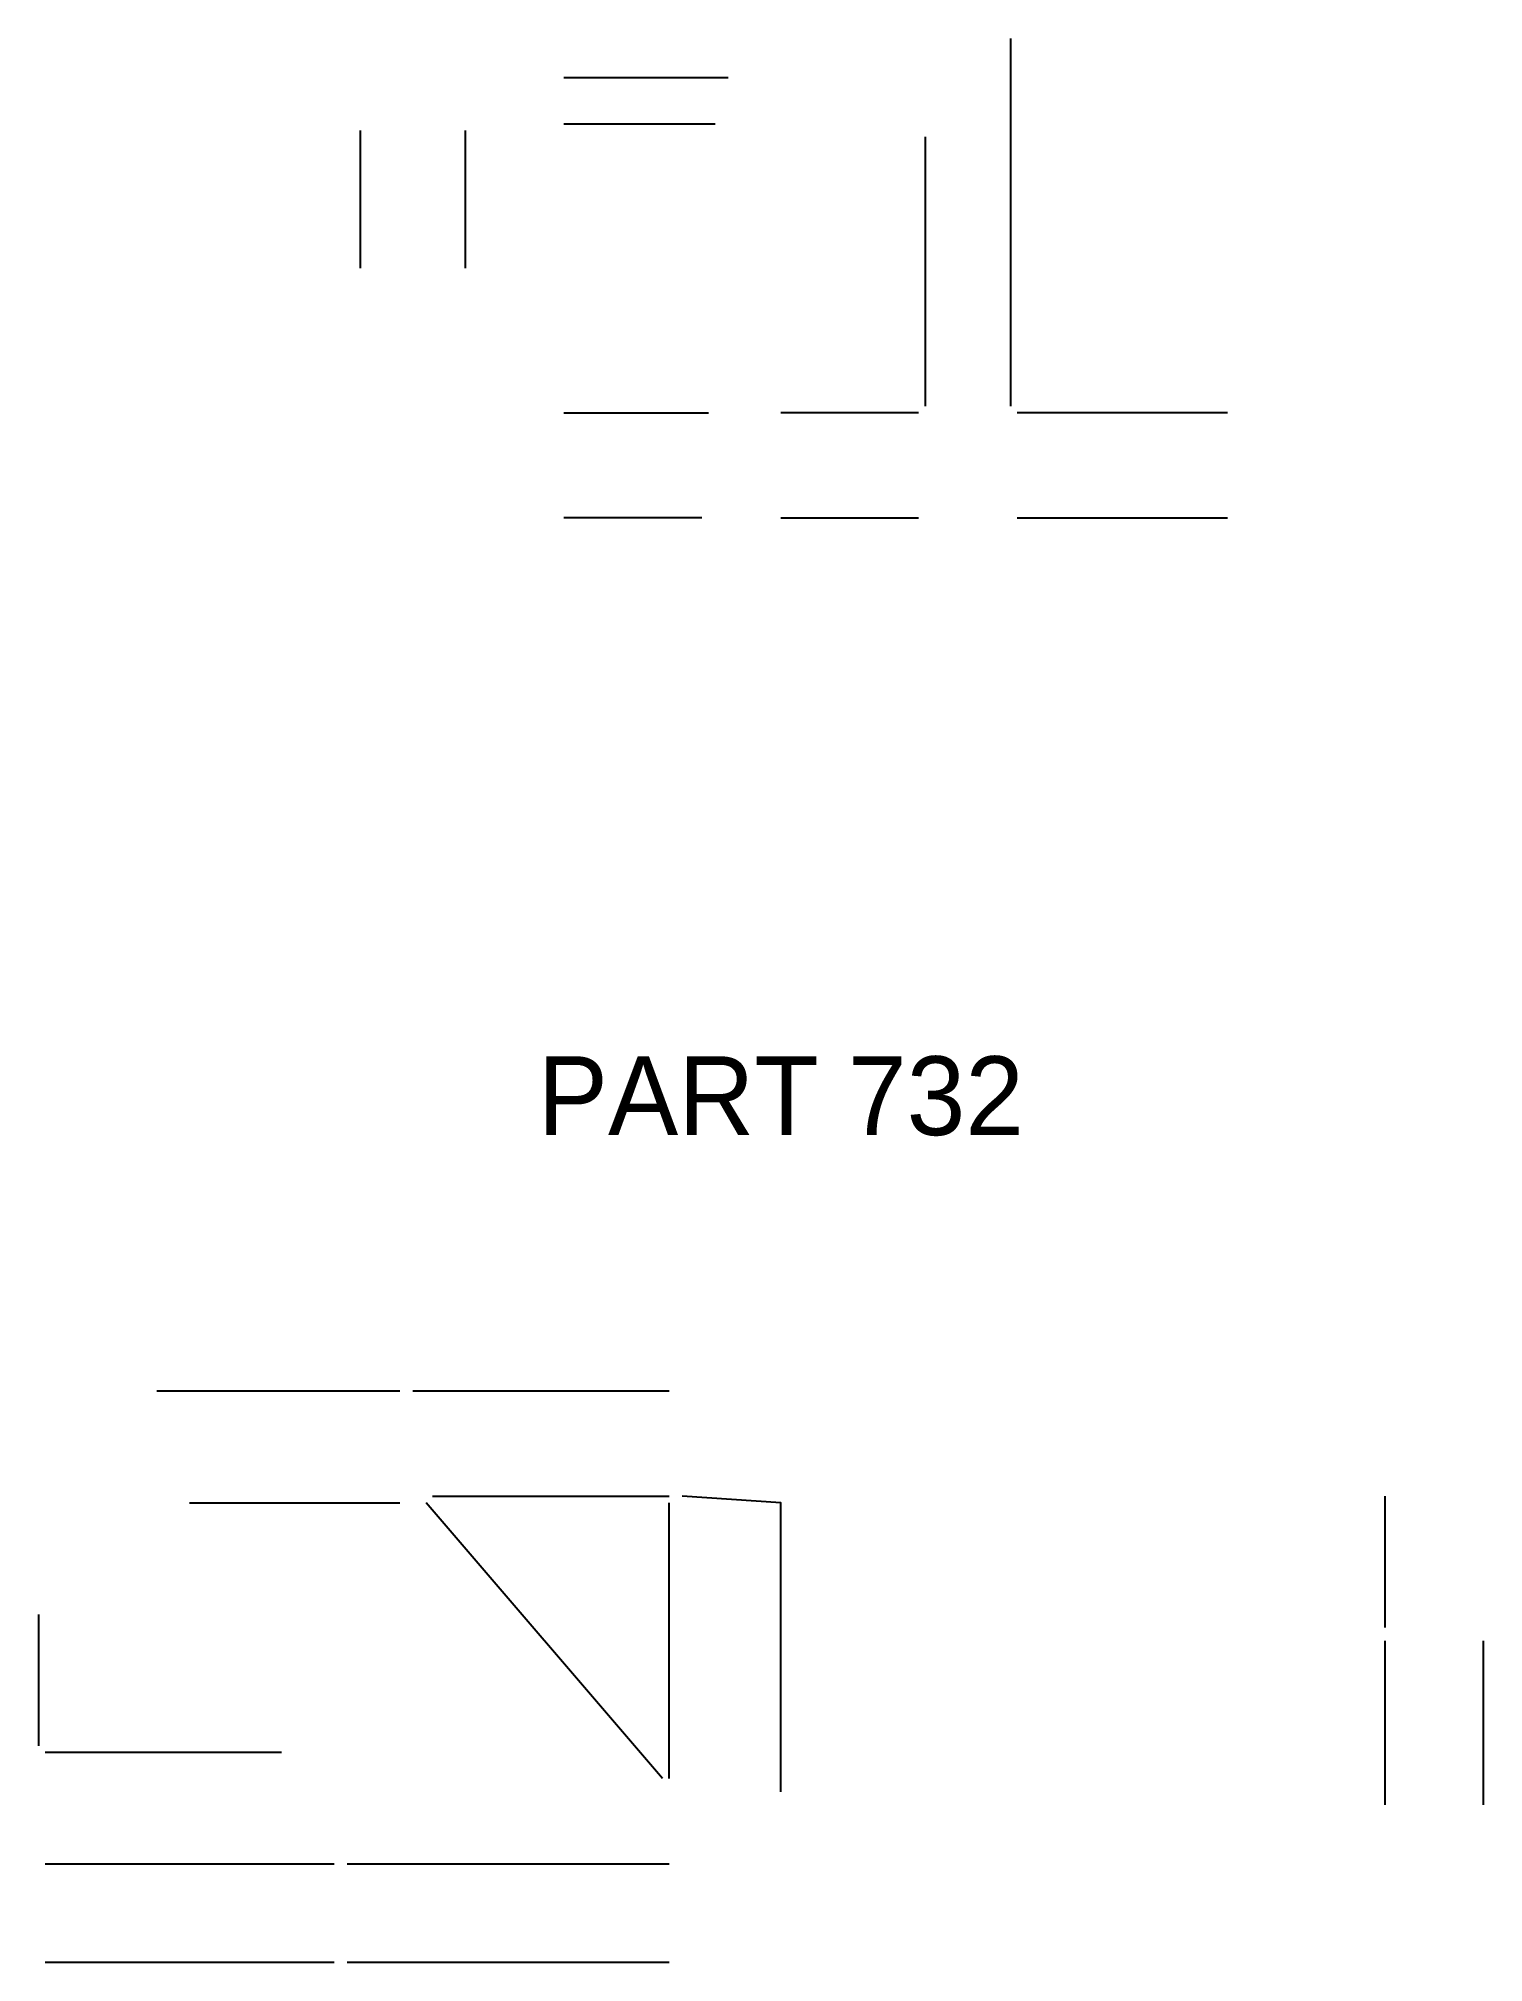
# Model space of a CAD drawing. Header units: millimetres. Extents: x 642 to 862, y 711 to 1004.
import ezdxf

# ---------------------------------------------------------------- set-up
doc = ezdxf.new("R2010")
doc.units = ezdxf.units.MM
doc.layers.add('ANNOTATIONS', color=3, linetype='Continuous')
doc.layers.add('GEOMETRY', color=7, linetype='Continuous')

msp = doc.modelspace()

# ---------------------------------------------------------------- linework, layer by layer
at = {"layer": 'GEOMETRY'}
for points in [[(790, 1004), (790, 948)], [(747, 998), (722, 998)], [(722, 991), (745, 991)], [(691, 969), (691, 990)], [(707, 969), (707, 990)], [(777, 989), (777, 948)], [(722, 947), (744, 947)], [(776, 947), (755, 947)], [(823, 947), (791, 947)], [(743, 931), (722, 931)], [(755, 931), (776, 931)], [(791, 931), (823, 931)], [(697, 798), (660, 798)], [(738, 798), (699, 798)], [(665, 781), (697, 781)], [(737, 739), (701, 781)], [(702, 782), (738, 782)], [(738, 739), (738, 781)], [(755, 737), (755, 781), (740, 782)], [(847, 782), (847, 762)], [(642, 764), (642, 744)], [(847, 760), (847, 735)], [(862, 735), (862, 760)], [(679, 743), (643, 743)], [(687, 726), (643, 726)], [(738, 726), (689, 726)], [(687, 711), (643, 711)], [(738, 711), (689, 711)]]:
    msp.add_lwpolyline(points, dxfattribs=at)

# ---------------------------------------------------------------- texts
at = {"layer": 'ANNOTATIONS'}
msp.add_text('PART 732', height=12, dxfattribs=at).set_placement((718, 837))

doc.saveas('drawing.dxf')
